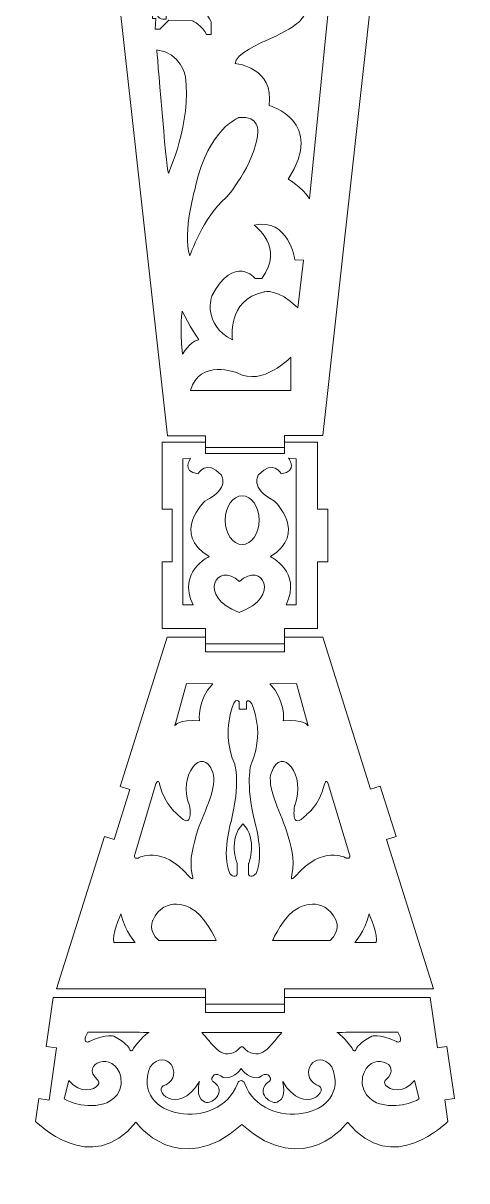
# Model space of a CAD drawing. Header units: centimetres. Extents: x -54.5 to 38.7, y -20.3 to 35.1.
# Drawn here: x -11.99 to -3.58, y -20.33 to 1.65 of the extents above; entities that cross this region are included whole.
import ezdxf

# ---------------------------------------------------------------- set-up
doc = ezdxf.new("R2010")
doc.units = ezdxf.units.CM
doc.header["$MEASUREMENT"] = 0
doc.layers.add('Layer 1', color=7, linetype='Continuous')

msp = doc.modelspace()

# ---------------------------------------------------------------- linework, layer by layer
at = {"layer": 'Layer 1', "color": 142, "lineweight": 9}
for points, knots in [([(-10.45041, 4.6466), (-10.45041, 4.6466), (-10.1516, 4.67952), (-10.1516, 4.67952), (-10.1516, 4.67952), (-10.1516, 4.67952), (-10.48174, 7.6613), (-10.48174, 7.6613), (-10.48174, 7.6613), (-10.48174, 7.6613), (-10.78054, 7.62829), (-10.78054, 7.62829), (-10.78054, 7.62829), (-10.78054, 7.62829), (-11.98884, 18.4895), (-11.98884, 18.4895), (-11.98884, 18.4895), (-11.98884, 18.4895), (-8.53195, 18.4895), (-8.53195, 18.4895), (-8.53195, 18.4895), (-8.53195, 18.4895), (-8.53195, 18.1895), (-8.53195, 18.1895), (-8.53195, 18.1895), (-8.53195, 18.1895), (-7.03195, 18.1895), (-7.03195, 18.1895), (-7.03195, 18.1895), (-7.03195, 18.1895), (-7.03195, 18.4895), (-7.03195, 18.4895), (-7.03195, 18.4895), (-7.03195, 18.4895), (-3.57507, 18.4895), (-3.57507, 18.4895), (-3.57507, 18.4895), (-3.57507, 18.4895), (-4.77415, 7.65957), (-4.77415, 7.65957), (-4.77415, 7.65957), (-4.77415, 7.65957), (-4.49104, 7.62829), (-4.49104, 7.62829), (-4.49104, 7.62829), (-4.49104, 7.62829), (-4.82117, 4.6466), (-4.82117, 4.6466), (-4.82117, 4.6466), (-4.82117, 4.6466), (-5.10429, 4.67779), (-5.10429, 4.67779), (-5.10429, 4.67779), (-5.10429, 4.67779), (-6.30657, -6.18108), (-6.30657, -6.18108), (-6.30657, -6.18108), (-6.30657, -6.18108), (-7.03195, -6.18121), (-7.03195, -6.18121), (-7.03195, -6.18121), (-7.03195, -6.18121), (-7.03195, -6.40456), (-7.03195, -6.40456), (-7.03195, -6.40456), (-7.03195, -6.40456), (-8.53195, -6.40456), (-8.53195, -6.40456), (-8.53195, -6.40456), (-8.53195, -6.40456), (-8.53195, -6.18148), (-8.53195, -6.18148), (-8.53195, -6.18148), (-8.53195, -6.18148), (-9.25345, -6.18161), (-9.25345, -6.18161), (-9.25345, -6.18161), (-9.25345, -6.18161), (-10.45041, 4.6466), (-10.45041, 4.6466)], [0, 0, 0, 0, 0.04761905, 0.04761905, 0.04761905, 0.04761905, 0.0952381, 0.0952381, 0.0952381, 0.0952381, 0.14285714, 0.14285714, 0.14285714, 0.14285714, 0.19047619, 0.19047619, 0.19047619, 0.19047619, 0.23809524, 0.23809524, 0.23809524, 0.23809524, 0.28571429, 0.28571429, 0.28571429, 0.28571429, 0.33333333, 0.33333333, 0.33333333, 0.33333333, 0.38095238, 0.38095238, 0.38095238, 0.38095238, 0.42857143, 0.42857143, 0.42857143, 0.42857143, 0.47619048, 0.47619048, 0.47619048, 0.47619048, 0.52380952, 0.52380952, 0.52380952, 0.52380952, 0.57142857, 0.57142857, 0.57142857, 0.57142857, 0.61904762, 0.61904762, 0.61904762, 0.61904762, 0.66666667, 0.66666667, 0.66666667, 0.66666667, 0.71428571, 0.71428571, 0.71428571, 0.71428571, 0.76190476, 0.76190476, 0.76190476, 0.76190476, 0.80952381, 0.80952381, 0.80952381, 0.80952381, 0.85714286, 0.85714286, 0.85714286, 0.85714286, 0.9047619, 0.9047619, 0.9047619, 0.9047619, 1, 1, 1, 1]), ([(-6.55882, -1.68567), (-6.55882, -1.68567), (-5.89012, 5.04854), (-5.89012, 5.04854), (-5.89012, 5.04854), (-5.89012, 5.04854), (-6.48803, 3.7898), (-6.7555, 3.44365), (-6.7555, 3.44365), (-6.7555, 3.44365), (-6.11827, 3.49477), (-6.18515, 3.05028), (-6.18515, 3.05028), (-6.18515, 3.05028), (-6.14188, 2.6687), (-6.52344, 2.43269), (-6.52344, 2.43269), (-6.52344, 2.43269), (-6.64931, 2.35009), (-6.88532, 2.33435), (-6.88532, 2.33435), (-6.88532, 2.33435), (-6.97974, 2.28716), (-6.8814, 2.22028), (-6.8814, 2.22028), (-6.8814, 2.22028), (-6.39756, 2.16128), (-6.68076, 1.76793), (-6.68076, 1.76793), (-6.68076, 1.76793), (-6.74369, 1.58699), (-7.42027, 1.30377), (-7.42027, 1.30377), (-7.42027, 1.30377), (-7.99067, 1.05003), (-7.96706, 0.88482), (-7.96706, 0.88482), (-7.96706, 0.88482), (-7.21573, 0.81008), (-7.32588, 0.08631), (-7.32588, 0.08631), (-7.32588, 0.08631), (-6.24024, -0.21262), (-6.96401, -1.31401), (-6.96401, -1.31401), (-6.96401, -1.31401), (-6.70639, -1.44871), (-6.55882, -1.68567)], [0, 0, 0, 0, 0.07692308, 0.07692308, 0.07692308, 0.07692308, 0.15384615, 0.15384615, 0.15384615, 0.15384615, 0.23076923, 0.23076923, 0.23076923, 0.23076923, 0.30769231, 0.30769231, 0.30769231, 0.30769231, 0.38461538, 0.38461538, 0.38461538, 0.38461538, 0.46153846, 0.46153846, 0.46153846, 0.46153846, 0.53846154, 0.53846154, 0.53846154, 0.53846154, 0.61538462, 0.61538462, 0.61538462, 0.61538462, 0.69230769, 0.69230769, 0.69230769, 0.69230769, 0.76923077, 0.76923077, 0.76923077, 0.76923077, 0.84615385, 0.84615385, 0.84615385, 0.84615385, 1, 1, 1, 1]), ([(-8.42319, 1.43664), (-8.42319, 1.43664), (-8.42319, 1.67462), (-8.42319, 1.67462), (-8.42319, 1.67462), (-8.42319, 1.67462), (-8.63849, 2.01288), (-8.6503, 2.26071), (-8.6503, 2.26071), (-8.6503, 2.26071), (-8.6503, 2.63047), (-8.6503, 2.63047), (-8.6503, 2.63047), (-8.6503, 2.63047), (-8.87452, 2.66194), (-8.9768, 2.89108), (-8.9768, 2.89108), (-8.9768, 2.89108), (-9.06137, 2.88813), (-9.06137, 2.88813), (-9.06137, 2.88813), (-9.06137, 2.88813), (-9.06235, 2.51247), (-9.06235, 2.51247), (-9.06235, 2.51247), (-9.06235, 2.51247), (-9.38489, 2.23711), (-9.28261, 1.96177), (-9.28261, 1.96177), (-9.28261, 1.96177), (-9.27475, 1.72969), (-9.27475, 1.72969), (-9.27475, 1.72969), (-9.27475, 1.72969), (-9.40062, 1.69819), (-9.44389, 1.79654), (-9.44389, 1.79654), (-9.44389, 1.79654), (-9.53436, 1.80835), (-9.53436, 1.80835), (-9.53436, 1.80835), (-9.53436, 1.80835), (-9.5383, 1.73754), (-9.5383, 1.73754), (-9.5383, 1.73754), (-9.5383, 1.73754), (-9.47536, 1.73754), (-9.47536, 1.73754), (-9.47536, 1.73754), (-9.47536, 1.73754), (-9.48322, 1.53693), (-9.48322, 1.53693), (-9.48322, 1.53693), (-9.48322, 1.53693), (-9.39571, 1.5379), (-9.39571, 1.5379), (-9.39571, 1.5379), (-9.39571, 1.5379), (-9.22361, 1.70902), (-9.22361, 1.70902), (-9.22361, 1.70902), (-9.22361, 1.70902), (-8.77515, 1.69327), (-8.77515, 1.69327), (-8.77515, 1.69327), (-8.77515, 1.69327), (-8.57551, 1.59396), (-8.51257, 1.43661), (-8.51257, 1.43661), (-8.51257, 1.43661), (-8.42319, 1.43664), (-8.42319, 1.43664)], [0, 0, 0, 0, 0.05263158, 0.05263158, 0.05263158, 0.05263158, 0.10526316, 0.10526316, 0.10526316, 0.10526316, 0.15789474, 0.15789474, 0.15789474, 0.15789474, 0.21052632, 0.21052632, 0.21052632, 0.21052632, 0.26315789, 0.26315789, 0.26315789, 0.26315789, 0.31578947, 0.31578947, 0.31578947, 0.31578947, 0.36842105, 0.36842105, 0.36842105, 0.36842105, 0.42105263, 0.42105263, 0.42105263, 0.42105263, 0.47368421, 0.47368421, 0.47368421, 0.47368421, 0.52631579, 0.52631579, 0.52631579, 0.52631579, 0.57894737, 0.57894737, 0.57894737, 0.57894737, 0.63157895, 0.63157895, 0.63157895, 0.63157895, 0.68421053, 0.68421053, 0.68421053, 0.68421053, 0.73684211, 0.73684211, 0.73684211, 0.73684211, 0.78947368, 0.78947368, 0.78947368, 0.78947368, 0.84210526, 0.84210526, 0.84210526, 0.84210526, 0.89473684, 0.89473684, 0.89473684, 0.89473684, 1, 1, 1, 1]), ([(-9.23362, -1.19986), (-9.23362, -1.19986), (-8.79307, -0.23223), (-8.91107, 0.63315), (-8.91107, 0.63315), (-8.91107, 0.63315), (-8.98975, 1.08945), (-9.4539, 1.14451), (-9.4539, 1.14451), (-9.4539, 1.14451), (-9.28083, -1.07401), (-9.23362, -1.19986)], [0, 0, 0, 0, 0.25, 0.25, 0.25, 0.25, 0.5, 0.5, 0.5, 0.5, 1, 1, 1, 1]), ([(-8.82844, -2.76936), (-8.82844, -2.76936), (-8.56881, -2.02199), (-8.144, -1.66797), (-8.144, -1.66797), (-8.144, -1.66797), (-7.59331, -1.05434), (-7.53824, -0.42497), (-7.53824, -0.42497), (-7.53824, -0.42497), (-7.49891, -0.09454), (-7.89226, -0.14175), (-7.89226, -0.14175), (-7.89226, -0.14175), (-8.47443, -0.33843), (-8.7183, -1.44769), (-8.7183, -1.44769), (-8.7183, -1.44769), (-8.97791, -2.32094), (-8.82844, -2.76936)], [0, 0, 0, 0, 0.16666667, 0.16666667, 0.16666667, 0.16666667, 0.33333333, 0.33333333, 0.33333333, 0.33333333, 0.5, 0.5, 0.5, 0.5, 0.66666667, 0.66666667, 0.66666667, 0.66666667, 1, 1, 1, 1]), ([(-8.01825, -4.36343), (-8.01825, -4.36343), (-8.14412, -3.60427), (-7.41641, -3.45086), (-7.41641, -3.45086), (-7.41641, -3.45086), (-7.16072, -3.37612), (-6.77917, -3.75374), (-6.77917, -3.75374), (-6.77917, -3.75374), (-6.67491, -2.84705), (-6.67491, -2.84705), (-6.67491, -2.84705), (-6.67491, -2.84705), (-6.83619, -2.84508), (-6.83619, -2.84508), (-6.83619, -2.84508), (-6.83619, -2.84508), (-6.94826, -2.03869), (-7.60909, -2.18423), (-7.60909, -2.18423), (-7.60909, -2.18423), (-7.01797, -2.6138), (-7.46354, -3.19516), (-7.46354, -3.19516), (-7.46354, -3.19516), (-7.58942, -3.19516), (-7.58942, -3.19516), (-7.58942, -3.19516), (-7.58942, -3.19516), (-7.97883, -2.72314), (-8.41152, -3.52558), (-8.41152, -3.52558), (-8.41152, -3.52558), (-8.60031, -4.06743), (-8.01825, -4.36343)], [0, 0, 0, 0, 0.1, 0.1, 0.1, 0.1, 0.2, 0.2, 0.2, 0.2, 0.3, 0.3, 0.3, 0.3, 0.4, 0.4, 0.4, 0.4, 0.5, 0.5, 0.5, 0.5, 0.6, 0.6, 0.6, 0.6, 0.7, 0.7, 0.7, 0.7, 0.8, 0.8, 0.8, 0.8, 1, 1, 1, 1]), ([(-8.96486, -4.63488), (-8.96486, -4.63488), (-8.84291, -4.40279), (-8.65804, -4.35952), (-8.65804, -4.35952), (-8.65804, -4.35952), (-8.85273, -4.07239), (-8.97074, -3.8167), (-8.97074, -3.8167), (-8.97074, -3.8167), (-9.02874, -4.0684), (-8.96486, -4.63488)], [0, 0, 0, 0, 0.25, 0.25, 0.25, 0.25, 0.5, 0.5, 0.5, 0.5, 1, 1, 1, 1]), ([(-8.81338, -5.32332), (-8.81338, -5.32332), (-6.91347, -5.32332), (-6.91347, -5.32332), (-6.91347, -5.32332), (-6.91347, -5.32332), (-6.91347, -4.69003), (-6.91347, -4.69003), (-6.91347, -4.69003), (-6.91347, -4.69003), (-7.44449, -5.25645), (-7.92832, -4.98897), (-7.92832, -4.98897), (-7.92832, -4.98897), (-8.6521, -4.71363), (-8.81338, -5.32332)], [0, 0, 0, 0, 0.2, 0.2, 0.2, 0.2, 0.4, 0.4, 0.4, 0.4, 0.6, 0.6, 0.6, 0.6, 1, 1, 1, 1]), ([(-6.40602, -9.84391), (-6.40602, -9.84391), (-6.40602, -8.57391), (-6.40602, -8.57391), (-6.40602, -8.57391), (-6.40602, -8.57391), (-6.21159, -8.57391), (-6.21159, -8.57391), (-6.21159, -8.57391), (-6.21159, -8.57391), (-6.21159, -7.57391), (-6.21159, -7.57391), (-6.21159, -7.57391), (-6.21159, -7.57391), (-6.40602, -7.57391), (-6.40602, -7.57391), (-6.40602, -7.57391), (-6.40602, -7.57391), (-6.40602, -6.30391), (-6.40602, -6.30391), (-6.40602, -6.30391), (-6.40602, -6.30391), (-7.03195, -6.30391), (-7.03195, -6.30391), (-7.03195, -6.30391), (-7.03195, -6.30391), (-7.03195, -6.51959), (-7.03195, -6.51959), (-7.03195, -6.51959), (-7.03195, -6.51959), (-8.53195, -6.51959), (-8.53195, -6.51959), (-8.53195, -6.51959), (-8.53195, -6.51959), (-8.53195, -6.30391), (-8.53195, -6.30391), (-8.53195, -6.30391), (-8.53195, -6.30391), (-9.35232, -6.30391), (-9.35232, -6.30391), (-9.35232, -6.30391), (-9.35232, -6.30391), (-9.35232, -7.57391), (-9.35232, -7.57391), (-9.35232, -7.57391), (-9.35232, -7.57391), (-9.16021, -7.57391), (-9.16021, -7.57391), (-9.16021, -7.57391), (-9.16021, -7.57391), (-9.16021, -8.57391), (-9.16021, -8.57391), (-9.16021, -8.57391), (-9.16021, -8.57391), (-9.35232, -8.57391), (-9.35232, -8.57391), (-9.35232, -8.57391), (-9.35232, -8.57391), (-9.35232, -9.84391), (-9.35232, -9.84391), (-9.35232, -9.84391), (-9.35232, -9.84391), (-8.53195, -9.84391), (-8.53195, -9.84391), (-8.53195, -9.84391), (-8.53195, -9.84391), (-8.53195, -10.13391), (-8.53195, -10.13391), (-8.53195, -10.13391), (-8.53195, -10.13391), (-7.03195, -10.13391), (-7.03195, -10.13391), (-7.03195, -10.13391), (-7.03195, -10.13391), (-7.03195, -9.84391), (-7.03195, -9.84391), (-7.03195, -9.84391), (-7.03195, -9.84391), (-6.40602, -9.84391), (-6.40602, -9.84391)], [0, 0, 0, 0, 0.04761905, 0.04761905, 0.04761905, 0.04761905, 0.0952381, 0.0952381, 0.0952381, 0.0952381, 0.14285714, 0.14285714, 0.14285714, 0.14285714, 0.19047619, 0.19047619, 0.19047619, 0.19047619, 0.23809524, 0.23809524, 0.23809524, 0.23809524, 0.28571429, 0.28571429, 0.28571429, 0.28571429, 0.33333333, 0.33333333, 0.33333333, 0.33333333, 0.38095238, 0.38095238, 0.38095238, 0.38095238, 0.42857143, 0.42857143, 0.42857143, 0.42857143, 0.47619048, 0.47619048, 0.47619048, 0.47619048, 0.52380952, 0.52380952, 0.52380952, 0.52380952, 0.57142857, 0.57142857, 0.57142857, 0.57142857, 0.61904762, 0.61904762, 0.61904762, 0.61904762, 0.66666667, 0.66666667, 0.66666667, 0.66666667, 0.71428571, 0.71428571, 0.71428571, 0.71428571, 0.76190476, 0.76190476, 0.76190476, 0.76190476, 0.80952381, 0.80952381, 0.80952381, 0.80952381, 0.85714286, 0.85714286, 0.85714286, 0.85714286, 0.9047619, 0.9047619, 0.9047619, 0.9047619, 1, 1, 1, 1]), ([(-8.76708, -9.391), (-8.76708, -9.391), (-8.96087, -9.391), (-8.96087, -9.391), (-8.96087, -9.391), (-8.96087, -9.391), (-8.9595, -6.6198), (-8.9595, -6.6198), (-8.9595, -6.6198), (-8.9595, -6.6198), (-8.81326, -6.61063), (-8.81326, -6.61063), (-8.81326, -6.61063), (-8.81326, -6.61063), (-9.00025, -6.85974), (-8.67151, -6.90433), (-8.67151, -6.90433), (-8.67151, -6.90433), (-8.51167, -6.62375), (-8.2342, -6.92269), (-8.2342, -6.92269), (-8.2342, -6.92269), (-8.04728, -7.17706), (-8.54188, -7.42355), (-8.54188, -7.42355), (-8.54188, -7.42355), (-9.19334, -8.04243), (-8.46349, -8.47775), (-8.46349, -8.47775), (-8.46349, -8.47775), (-9.06976, -8.76098), (-8.76708, -9.391)], [0, 0, 0, 0, 0.11111111, 0.11111111, 0.11111111, 0.11111111, 0.22222222, 0.22222222, 0.22222222, 0.22222222, 0.33333333, 0.33333333, 0.33333333, 0.33333333, 0.44444444, 0.44444444, 0.44444444, 0.44444444, 0.55555556, 0.55555556, 0.55555556, 0.55555556, 0.66666667, 0.66666667, 0.66666667, 0.66666667, 0.77777778, 0.77777778, 0.77777778, 0.77777778, 1, 1, 1, 1]), ([(-6.99979, -9.391), (-6.99979, -9.391), (-6.80892, -9.391), (-6.80892, -9.391), (-6.80892, -9.391), (-6.80892, -9.391), (-6.81026, -6.6198), (-6.81026, -6.6198), (-6.81026, -6.6198), (-6.81026, -6.6198), (-6.9543, -6.61063), (-6.9543, -6.61063), (-6.9543, -6.61063), (-6.9543, -6.61063), (-6.77013, -6.85974), (-7.09393, -6.90433), (-7.09393, -6.90433), (-7.09393, -6.90433), (-7.25137, -6.62375), (-7.52468, -6.92269), (-7.52468, -6.92269), (-7.52468, -6.92269), (-7.7088, -7.17706), (-7.22161, -7.42355), (-7.22161, -7.42355), (-7.22161, -7.42355), (-6.57993, -8.04243), (-7.29883, -8.47775), (-7.29883, -8.47775), (-7.29883, -8.47775), (-6.70166, -8.76098), (-6.99979, -9.391)], [0, 0, 0, 0, 0.11111111, 0.11111111, 0.11111111, 0.11111111, 0.22222222, 0.22222222, 0.22222222, 0.22222222, 0.33333333, 0.33333333, 0.33333333, 0.33333333, 0.44444444, 0.44444444, 0.44444444, 0.44444444, 0.55555556, 0.55555556, 0.55555556, 0.55555556, 0.66666667, 0.66666667, 0.66666667, 0.66666667, 0.77777778, 0.77777778, 0.77777778, 0.77777778, 1, 1, 1, 1]), ([(-7.83553, -8.24849), (-7.65885, -8.24849), (-7.51561, -8.04122), (-7.51561, -7.78556), (-7.51561, -7.78556), (-7.51561, -7.52989), (-7.65885, -7.32262), (-7.83553, -7.32262), (-7.83553, -7.32262), (-8.01221, -7.32262), (-8.15545, -7.52989), (-8.15545, -7.78556), (-8.15545, -7.78556), (-8.15545, -8.04122), (-8.01221, -8.24849), (-7.83553, -8.24849)], [0, 0, 0, 0, 0.2, 0.2, 0.2, 0.2, 0.4, 0.4, 0.4, 0.4, 0.6, 0.6, 0.6, 0.6, 1, 1, 1, 1]), ([(-7.8874, -8.95142), (-7.4564, -8.54468), (-7.08142, -9.24301), (-7.89085, -9.5372), (-7.89085, -9.5372), (-8.70027, -9.24301), (-8.3184, -8.54468), (-7.8874, -8.95142)], [0, 0, 0, 0, 0.33333333, 0.33333333, 0.33333333, 0.33333333, 1, 1, 1, 1]), ([(-4.20689, -16.68262), (-4.20689, -16.68262), (-5.09885, -13.84722), (-5.09885, -13.84722), (-5.09885, -13.84722), (-5.09885, -13.84722), (-4.91743, -13.79002), (-4.91743, -13.79002), (-4.91743, -13.79002), (-4.91743, -13.79002), (-5.21753, -12.83611), (-5.21753, -12.83611), (-5.21753, -12.83611), (-5.21753, -12.83611), (-5.39893, -12.8933), (-5.39893, -12.8933), (-5.39893, -12.8933), (-5.39893, -12.8933), (-6.30801, -10.00347), (-6.30801, -10.00347), (-6.30801, -10.00347), (-6.30801, -10.00347), (-7.03195, -10.00347), (-7.03195, -10.00347), (-7.03195, -10.00347), (-7.03195, -10.00347), (-7.03195, -10.28765), (-7.03195, -10.28765), (-7.03195, -10.28765), (-7.03195, -10.28765), (-8.53195, -10.28765), (-8.53195, -10.28765), (-8.53195, -10.28765), (-8.53195, -10.28765), (-8.53195, -10.00347), (-8.53195, -10.00347), (-8.53195, -10.00347), (-8.53195, -10.00347), (-9.2559, -10.00347), (-9.2559, -10.00347), (-9.2559, -10.00347), (-9.2559, -10.00347), (-10.1478, -12.8387), (-10.1478, -12.8387), (-10.1478, -12.8387), (-10.1478, -12.8387), (-9.96587, -12.89606), (-9.96587, -12.89606), (-9.96587, -12.89606), (-9.96587, -12.89606), (-10.26599, -13.84997), (-10.26599, -13.84997), (-10.26599, -13.84997), (-10.26599, -13.84997), (-10.44789, -13.79262), (-10.44789, -13.79262), (-10.44789, -13.79262), (-10.44789, -13.79262), (-11.35702, -16.68262), (-11.35702, -16.68262), (-11.35702, -16.68262), (-11.35702, -16.68262), (-8.53195, -16.68262), (-8.53195, -16.68262), (-8.53195, -16.68262), (-8.53195, -16.68262), (-8.53195, -16.97262), (-8.53195, -16.97262), (-8.53195, -16.97262), (-8.53195, -16.97262), (-7.03195, -16.97262), (-7.03195, -16.97262), (-7.03195, -16.97262), (-7.03195, -16.97262), (-7.03195, -16.68262), (-7.03195, -16.68262), (-7.03195, -16.68262), (-7.03195, -16.68262), (-4.20689, -16.68262), (-4.20689, -16.68262)], [0, 0, 0, 0, 0.04761905, 0.04761905, 0.04761905, 0.04761905, 0.0952381, 0.0952381, 0.0952381, 0.0952381, 0.14285714, 0.14285714, 0.14285714, 0.14285714, 0.19047619, 0.19047619, 0.19047619, 0.19047619, 0.23809524, 0.23809524, 0.23809524, 0.23809524, 0.28571429, 0.28571429, 0.28571429, 0.28571429, 0.33333333, 0.33333333, 0.33333333, 0.33333333, 0.38095238, 0.38095238, 0.38095238, 0.38095238, 0.42857143, 0.42857143, 0.42857143, 0.42857143, 0.47619048, 0.47619048, 0.47619048, 0.47619048, 0.52380952, 0.52380952, 0.52380952, 0.52380952, 0.57142857, 0.57142857, 0.57142857, 0.57142857, 0.61904762, 0.61904762, 0.61904762, 0.61904762, 0.66666667, 0.66666667, 0.66666667, 0.66666667, 0.71428571, 0.71428571, 0.71428571, 0.71428571, 0.76190476, 0.76190476, 0.76190476, 0.76190476, 0.80952381, 0.80952381, 0.80952381, 0.80952381, 0.85714286, 0.85714286, 0.85714286, 0.85714286, 0.9047619, 0.9047619, 0.9047619, 0.9047619, 1, 1, 1, 1]), ([(-8.39098, -10.89067), (-8.39098, -10.89067), (-8.89252, -10.88336), (-8.89252, -10.88336), (-8.89252, -10.88336), (-8.89252, -10.88336), (-9.11363, -11.6878), (-9.11363, -11.6878), (-9.11363, -11.6878), (-9.11363, -11.6878), (-9.03812, -11.55615), (-8.64444, -11.59272), (-8.64444, -11.59272), (-8.64444, -11.59272), (-8.69837, -11.21976), (-8.39098, -10.89067)], [0, 0, 0, 0, 0.2, 0.2, 0.2, 0.2, 0.4, 0.4, 0.4, 0.4, 0.6, 0.6, 0.6, 0.6, 1, 1, 1, 1]), ([(-7.30884, -10.89067), (-7.30884, -10.89067), (-6.8073, -10.88336), (-6.8073, -10.88336), (-6.8073, -10.88336), (-6.8073, -10.88336), (-6.58619, -11.6878), (-6.58619, -11.6878), (-6.58619, -11.6878), (-6.58619, -11.6878), (-6.6617, -11.55615), (-7.05538, -11.59272), (-7.05538, -11.59272), (-7.05538, -11.59272), (-7.00145, -11.21976), (-7.30884, -10.89067)], [0, 0, 0, 0, 0.2, 0.2, 0.2, 0.2, 0.4, 0.4, 0.4, 0.4, 0.6, 0.6, 0.6, 0.6, 1, 1, 1, 1]), ([(-7.82143, -13.54805), (-7.5329, -13.84057), (-7.71255, -14.30358), (-7.71255, -14.30358), (-7.71255, -14.30358), (-7.71255, -14.30358), (-7.71255, -14.51199), (-7.71255, -14.51199), (-7.71255, -14.51199), (-7.66941, -14.59609), (-7.57233, -14.49372), (-7.57233, -14.49372), (-7.57233, -14.49372), (-7.41053, -14.13905), (-7.59662, -13.51011), (-7.59662, -13.51011), (-7.59662, -13.51011), (-7.77998, -12.77881), (-7.66672, -12.42048), (-7.66672, -12.42048), (-7.66672, -12.42048), (-7.49954, -12.05482), (-7.54808, -11.67456), (-7.54808, -11.67456), (-7.54808, -11.67456), (-7.63976, -11.0822), (-7.75301, -11.23212), (-7.75301, -11.23212), (-7.75301, -11.23212), (-7.75301, -11.23212), (-7.75301, -11.37472), (-7.75301, -11.37472), (-7.75301, -11.37472), (-7.75301, -11.37472), (-7.89074, -11.37472), (-7.89074, -11.37472), (-7.89074, -11.37472), (-7.89074, -11.37472), (-7.89074, -11.23212), (-7.89074, -11.23212), (-7.89074, -11.23212), (-7.89074, -11.23212), (-8.00535, -11.04746), (-8.09567, -11.67456), (-8.09567, -11.67456), (-8.09567, -11.67456), (-8.1442, -12.05482), (-7.97703, -12.42048), (-7.97703, -12.42048), (-7.97703, -12.42048), (-7.86377, -12.77881), (-8.04713, -13.51011), (-8.04713, -13.51011), (-8.04713, -13.51011), (-8.23321, -14.13905), (-8.07142, -14.49372), (-8.07142, -14.49372), (-8.07142, -14.49372), (-7.97434, -14.59609), (-7.9312, -14.51199), (-7.9312, -14.51199), (-7.9312, -14.51199), (-7.9312, -14.30358), (-7.9312, -14.30358), (-7.9312, -14.30358), (-7.9312, -14.30358), (-8.10995, -13.84057), (-7.82143, -13.54805)], [0, 0, 0, 0, 0.05555556, 0.05555556, 0.05555556, 0.05555556, 0.11111111, 0.11111111, 0.11111111, 0.11111111, 0.16666667, 0.16666667, 0.16666667, 0.16666667, 0.22222222, 0.22222222, 0.22222222, 0.22222222, 0.27777778, 0.27777778, 0.27777778, 0.27777778, 0.33333333, 0.33333333, 0.33333333, 0.33333333, 0.38888889, 0.38888889, 0.38888889, 0.38888889, 0.44444444, 0.44444444, 0.44444444, 0.44444444, 0.5, 0.5, 0.5, 0.5, 0.55555556, 0.55555556, 0.55555556, 0.55555556, 0.61111111, 0.61111111, 0.61111111, 0.61111111, 0.66666667, 0.66666667, 0.66666667, 0.66666667, 0.72222222, 0.72222222, 0.72222222, 0.72222222, 0.77777778, 0.77777778, 0.77777778, 0.77777778, 0.83333333, 0.83333333, 0.83333333, 0.83333333, 0.88888889, 0.88888889, 0.88888889, 0.88888889, 1, 1, 1, 1]), ([(-9.47076, -12.78835), (-9.47076, -12.78835), (-9.87253, -14.13029), (-9.87253, -14.13029), (-9.87253, -14.13029), (-9.87253, -14.13029), (-9.91298, -14.22536), (-9.80781, -14.19976), (-9.80781, -14.19976), (-9.80781, -14.19976), (-9.36287, -13.94014), (-8.84785, -14.54347), (-8.84785, -14.54347), (-8.84785, -14.54347), (-8.73459, -14.6678), (-8.78313, -14.51788), (-8.78313, -14.51788), (-8.84529, -14.19311), (-8.76473, -13.9906), (-8.68183, -13.68249), (-8.68183, -13.68249), (-8.54099, -13.29484), (-8.29995, -12.83308), (-8.39216, -12.57265), (-8.39216, -12.57265), (-8.58014, -12.04171), (-9.06659, -12.62699), (-8.83438, -13.20156), (-8.83438, -13.20156), (-8.83438, -13.20156), (-8.7373, -13.71347), (-9.05548, -13.37707), (-9.05548, -13.37707), (-9.05548, -13.37707), (-9.29817, -13.20888), (-9.40063, -12.79935), (-9.40063, -12.79935), (-9.40063, -12.79935), (-9.42221, -12.68232), (-9.47076, -12.78835)], [0, 0, 0, 0, 0.09090909, 0.09090909, 0.09090909, 0.09090909, 0.18181818, 0.18181818, 0.18181818, 0.18181818, 0.27272727, 0.27272727, 0.27272727, 0.27272727, 0.36363636, 0.36363636, 0.36363636, 0.36363636, 0.45454545, 0.45454545, 0.45454545, 0.45454545, 0.54545455, 0.54545455, 0.54545455, 0.54545455, 0.63636364, 0.63636364, 0.63636364, 0.63636364, 0.72727273, 0.72727273, 0.72727273, 0.72727273, 0.81818182, 0.81818182, 0.81818182, 0.81818182, 1, 1, 1, 1]), ([(-6.20323, -12.78835), (-6.20323, -12.78835), (-5.80146, -14.13029), (-5.80146, -14.13029), (-5.80146, -14.13029), (-5.80146, -14.13029), (-5.76101, -14.22536), (-5.86617, -14.19976), (-5.86617, -14.19976), (-5.86617, -14.19976), (-6.31111, -13.94014), (-6.82614, -14.54347), (-6.82614, -14.54347), (-6.82614, -14.54347), (-6.93939, -14.6678), (-6.89085, -14.51788), (-6.89085, -14.51788), (-6.8287, -14.19311), (-6.90926, -13.9906), (-6.99215, -13.68249), (-6.99215, -13.68249), (-7.133, -13.29484), (-7.37404, -12.83308), (-7.28183, -12.57265), (-7.28183, -12.57265), (-7.09384, -12.04171), (-6.60739, -12.62699), (-6.83961, -13.20156), (-6.83961, -13.20156), (-6.83961, -13.20156), (-6.93668, -13.71347), (-6.6185, -13.37707), (-6.6185, -13.37707), (-6.6185, -13.37707), (-6.37582, -13.20888), (-6.27335, -12.79935), (-6.27335, -12.79935), (-6.27335, -12.79935), (-6.25178, -12.68232), (-6.20323, -12.78835)], [0, 0, 0, 0, 0.09090909, 0.09090909, 0.09090909, 0.09090909, 0.18181818, 0.18181818, 0.18181818, 0.18181818, 0.27272727, 0.27272727, 0.27272727, 0.27272727, 0.36363636, 0.36363636, 0.36363636, 0.36363636, 0.45454545, 0.45454545, 0.45454545, 0.45454545, 0.54545455, 0.54545455, 0.54545455, 0.54545455, 0.63636364, 0.63636364, 0.63636364, 0.63636364, 0.72727273, 0.72727273, 0.72727273, 0.72727273, 0.81818182, 0.81818182, 0.81818182, 0.81818182, 1, 1, 1, 1]), ([(-8.32727, -15.76609), (-8.32727, -15.76609), (-8.55916, -15.25237), (-8.81263, -15.15), (-8.81263, -15.15), (-8.81263, -15.15), (-9.29396, -14.87577), (-9.53124, -15.38403), (-9.53124, -15.38403), (-9.53124, -15.38403), (-9.6283, -15.57784), (-9.41799, -15.76797), (-9.41799, -15.76797), (-9.41799, -15.76797), (-8.32727, -15.76609), (-8.32727, -15.76609)], [0, 0, 0, 0, 0.2, 0.2, 0.2, 0.2, 0.4, 0.4, 0.4, 0.4, 0.6, 0.6, 0.6, 0.6, 1, 1, 1, 1]), ([(-7.25976, -15.76609), (-7.25976, -15.76609), (-7.02787, -15.25237), (-6.77441, -15.15), (-6.77441, -15.15), (-6.77441, -15.15), (-6.29307, -14.87577), (-6.05579, -15.38403), (-6.05579, -15.38403), (-6.05579, -15.38403), (-5.95873, -15.57784), (-6.16905, -15.76797), (-6.16905, -15.76797), (-6.16905, -15.76797), (-7.25976, -15.76609), (-7.25976, -15.76609)], [0, 0, 0, 0, 0.2, 0.2, 0.2, 0.2, 0.4, 0.4, 0.4, 0.4, 0.6, 0.6, 0.6, 0.6, 1, 1, 1, 1]), ([(-10.13689, -15.26158), (-10.13689, -15.26158), (-10.32025, -15.69303), (-10.26902, -15.80273), (-10.26902, -15.80273), (-10.26902, -15.80273), (-9.86185, -15.80273), (-9.86185, -15.80273), (-9.86185, -15.80273), (-9.86185, -15.80273), (-10.04252, -15.61991), (-10.13689, -15.26158)], [0, 0, 0, 0, 0.25, 0.25, 0.25, 0.25, 0.5, 0.5, 0.5, 0.5, 1, 1, 1, 1]), ([(-5.42702, -15.26158), (-5.42702, -15.26158), (-5.24366, -15.69303), (-5.29489, -15.80273), (-5.29489, -15.80273), (-5.29489, -15.80273), (-5.70206, -15.80273), (-5.70206, -15.80273), (-5.70206, -15.80273), (-5.70206, -15.80273), (-5.52139, -15.61991), (-5.42702, -15.26158)], [0, 0, 0, 0, 0.25, 0.25, 0.25, 0.25, 0.5, 0.5, 0.5, 0.5, 1, 1, 1, 1]), ([(-7.84201, -19.26081), (-6.63495, -20.32777), (-5.8364, -19.21161), (-5.8364, -19.21161), (-5.8364, -19.21161), (-4.99038, -20.28396), (-3.93539, -19.19949), (-3.93539, -19.19949), (-3.93539, -19.19949), (-3.93539, -19.19949), (-3.99322, -18.79066), (-3.99322, -18.79066), (-3.99322, -18.79066), (-3.99322, -18.79066), (-3.81124, -18.765), (-3.81124, -18.765), (-3.81124, -18.765), (-3.81124, -18.765), (-3.9511, -17.77492), (-3.9511, -17.77492), (-3.9511, -17.77492), (-3.9511, -17.77492), (-4.13325, -17.8006), (-4.13325, -17.8006), (-4.13325, -17.8006), (-4.13325, -17.8006), (-4.26836, -16.84536), (-4.26836, -16.84536), (-4.26836, -16.84536), (-4.26836, -16.84536), (-7.03195, -16.84536), (-7.03195, -16.84536), (-7.03195, -16.84536), (-7.03195, -16.84536), (-7.03195, -17.13218), (-7.03195, -17.13218), (-7.03195, -17.13218), (-7.03195, -17.13218), (-8.53195, -17.13218), (-8.53195, -17.13218), (-8.53195, -17.13218), (-8.53195, -17.13218), (-8.53195, -16.84536), (-8.53195, -16.84536), (-8.53195, -16.84536), (-8.53195, -16.84536), (-11.41969, -16.84536), (-11.41969, -16.84536), (-11.41969, -16.84536), (-11.41969, -16.84536), (-11.5512, -17.77512), (-11.5512, -17.77512), (-11.5512, -17.77512), (-11.5512, -17.77512), (-11.35382, -17.80295), (-11.35382, -17.80295), (-11.35382, -17.80295), (-11.35382, -17.80295), (-11.49374, -18.79302), (-11.49374, -18.79302), (-11.49374, -18.79302), (-11.49374, -18.79302), (-11.69124, -18.76518), (-11.69124, -18.76518), (-11.69124, -18.76518), (-11.69124, -18.76518), (-11.75267, -19.19949), (-11.75267, -19.19949), (-11.75267, -19.19949), (-11.75267, -19.19949), (-10.69767, -20.28396), (-9.85165, -19.21161), (-9.85165, -19.21161), (-9.85165, -19.21161), (-9.04907, -20.32777), (-7.84201, -19.26081)], [0, 0, 0, 0, 0.05, 0.05, 0.05, 0.05, 0.1, 0.1, 0.1, 0.1, 0.15, 0.15, 0.15, 0.15, 0.2, 0.2, 0.2, 0.2, 0.25, 0.25, 0.25, 0.25, 0.3, 0.3, 0.3, 0.3, 0.35, 0.35, 0.35, 0.35, 0.4, 0.4, 0.4, 0.4, 0.45, 0.45, 0.45, 0.45, 0.5, 0.5, 0.5, 0.5, 0.55, 0.55, 0.55, 0.55, 0.6, 0.6, 0.6, 0.6, 0.65, 0.65, 0.65, 0.65, 0.7, 0.7, 0.7, 0.7, 0.75, 0.75, 0.75, 0.75, 0.8, 0.8, 0.8, 0.8, 0.85, 0.85, 0.85, 0.85, 0.9, 0.9, 0.9, 0.9, 1, 1, 1, 1]), ([(-9.60256, -17.51067), (-9.60256, -17.51067), (-9.6861, -17.52952), (-9.89356, -17.80704), (-9.89356, -17.80704), (-9.89356, -17.80704), (-9.93938, -17.92829), (-9.97978, -17.80704), (-9.97978, -17.80704), (-9.97978, -17.80704), (-10.04445, -17.69389), (-10.27077, -17.58342), (-10.27077, -17.58342), (-10.27077, -17.58342), (-10.38662, -17.52143), (-10.73688, -17.68309), (-10.73688, -17.68309), (-10.73688, -17.68309), (-10.76929, -17.70464), (-10.7996, -17.68309), (-10.7996, -17.68309), (-10.7996, -17.68309), (-10.84878, -17.65145), (-10.7639, -17.50595), (-10.7639, -17.50595), (-10.7639, -17.50595), (-9.60256, -17.50595), (-9.60256, -17.51067)], [0, 0, 0, 0, 0.125, 0.125, 0.125, 0.125, 0.25, 0.25, 0.25, 0.25, 0.375, 0.375, 0.375, 0.375, 0.5, 0.5, 0.5, 0.5, 0.625, 0.625, 0.625, 0.625, 0.75, 0.75, 0.75, 0.75, 1, 1, 1, 1]), ([(-7.95647, -17.87236), (-8.2454, -18.03917), (-8.41991, -17.70675), (-8.60041, -17.50863), (-8.60041, -17.50863), (-8.60041, -17.50863), (-7.0829, -17.50863), (-7.0829, -17.50863), (-7.0829, -17.50863), (-7.26341, -17.70675), (-7.43792, -18.03917), (-7.72684, -17.87236), (-7.72684, -17.87236), (-7.8783, -17.74994), (-7.80479, -17.75008), (-7.95647, -17.87236)], [0, 0, 0, 0, 0.2, 0.2, 0.2, 0.2, 0.4, 0.4, 0.4, 0.4, 0.6, 0.6, 0.6, 0.6, 1, 1, 1, 1]), ([(-6.0428, -17.51067), (-6.0428, -17.51067), (-5.95927, -17.52952), (-5.7518, -17.80704), (-5.7518, -17.80704), (-5.7518, -17.80704), (-5.70599, -17.92829), (-5.66558, -17.80704), (-5.66558, -17.80704), (-5.66558, -17.80704), (-5.60092, -17.69389), (-5.37459, -17.58342), (-5.37459, -17.58342), (-5.37459, -17.58342), (-5.25875, -17.52143), (-4.90848, -17.68309), (-4.90848, -17.68309), (-4.90848, -17.68309), (-4.87608, -17.70464), (-4.84576, -17.68309), (-4.84576, -17.68309), (-4.84576, -17.68309), (-4.79659, -17.65145), (-4.88147, -17.50595), (-4.88147, -17.50595), (-4.88147, -17.50595), (-6.0428, -17.50595), (-6.0428, -17.51067)], [0, 0, 0, 0, 0.125, 0.125, 0.125, 0.125, 0.25, 0.25, 0.25, 0.25, 0.375, 0.375, 0.375, 0.375, 0.5, 0.5, 0.5, 0.5, 0.625, 0.625, 0.625, 0.625, 0.75, 0.75, 0.75, 0.75, 1, 1, 1, 1]), ([(-7.78557, -18.48306), (-7.44804, -19.42221), (-5.73011, -19.14897), (-6.13296, -18.16427), (-6.13296, -18.16427), (-6.43745, -17.77971), (-6.78242, -18.31841), (-6.42709, -18.50331), (-6.42709, -18.50331), (-6.12102, -18.57241), (-6.65198, -19.13153), (-7.06476, -18.44493), (-7.06476, -18.44493), (-7.06476, -18.44493), (-6.98842, -18.74581), (-7.14559, -18.81765), (-7.14559, -18.81765), (-7.26957, -18.92095), (-7.61768, -18.64058), (-7.32521, -18.44044), (-7.32521, -18.44044), (-7.32521, -18.44044), (-7.25786, -18.40451), (-7.33195, -18.32593), (-7.33195, -18.32593), (-7.33195, -18.32593), (-7.39482, -18.2698), (-7.46892, -18.33491), (-7.46892, -18.33491), (-7.57745, -18.44761), (-7.79526, -18.29917), (-7.85567, -18.19739), (-7.85567, -18.19739), (-7.91608, -18.29917), (-8.13423, -18.44761), (-8.24276, -18.33491), (-8.24276, -18.33491), (-8.31685, -18.2698), (-8.37973, -18.32593), (-8.37973, -18.32593), (-8.37973, -18.32593), (-8.45382, -18.40451), (-8.38647, -18.44044), (-8.38647, -18.44044), (-8.38647, -18.44044), (-8.094, -18.64058), (-8.44211, -18.92095), (-8.56609, -18.81765), (-8.56609, -18.81765), (-8.72326, -18.74581), (-8.64692, -18.44493), (-8.64692, -18.44493), (-8.64692, -18.44493), (-9.0597, -19.13153), (-9.59066, -18.57241), (-9.28459, -18.50331), (-9.28459, -18.50331), (-8.92926, -18.31841), (-9.27423, -17.77971), (-9.57872, -18.16427), (-9.57872, -18.16427), (-9.98156, -19.14897), (-8.26353, -19.42225), (-7.92611, -18.48306), (-7.92611, -18.48306), (-7.89775, -18.40412), (-7.8138, -18.40452), (-7.78557, -18.48306)], [0, 0, 0, 0, 0.05555556, 0.05555556, 0.05555556, 0.05555556, 0.11111111, 0.11111111, 0.11111111, 0.11111111, 0.16666667, 0.16666667, 0.16666667, 0.16666667, 0.22222222, 0.22222222, 0.22222222, 0.22222222, 0.27777778, 0.27777778, 0.27777778, 0.27777778, 0.33333333, 0.33333333, 0.33333333, 0.33333333, 0.38888889, 0.38888889, 0.38888889, 0.38888889, 0.44444444, 0.44444444, 0.44444444, 0.44444444, 0.5, 0.5, 0.5, 0.5, 0.55555556, 0.55555556, 0.55555556, 0.55555556, 0.61111111, 0.61111111, 0.61111111, 0.61111111, 0.66666667, 0.66666667, 0.66666667, 0.66666667, 0.72222222, 0.72222222, 0.72222222, 0.72222222, 0.77777778, 0.77777778, 0.77777778, 0.77777778, 0.83333333, 0.83333333, 0.83333333, 0.83333333, 0.88888889, 0.88888889, 0.88888889, 0.88888889, 1, 1, 1, 1]), ([(-11.12045, -18.42354), (-11.12045, -18.42354), (-11.21026, -18.76932), (-11.21026, -18.76932), (-11.21026, -18.76932), (-11.21026, -18.76932), (-10.90491, -18.9759), (-10.46033, -18.86812), (-10.46033, -18.86812), (-10.46033, -18.86812), (-10.06515, -18.75135), (-10.137, -18.35618), (-10.137, -18.35618), (-10.2519, -17.83909), (-10.93365, -18.09727), (-10.57717, -18.41119), (-10.57717, -18.41119), (-10.54331, -18.44102), (-10.54614, -18.47269), (-10.5719, -18.50856), (-10.5719, -18.50856), (-10.64326, -18.60791), (-10.90398, -18.6884), (-11.12045, -18.42354)], [0, 0, 0, 0, 0.14285714, 0.14285714, 0.14285714, 0.14285714, 0.28571429, 0.28571429, 0.28571429, 0.28571429, 0.42857143, 0.42857143, 0.42857143, 0.42857143, 0.57142857, 0.57142857, 0.57142857, 0.57142857, 0.71428571, 0.71428571, 0.71428571, 0.71428571, 1, 1, 1, 1]), ([(-4.56761, -18.42354), (-4.56761, -18.42354), (-4.4778, -18.76932), (-4.4778, -18.76932), (-4.4778, -18.76932), (-4.4778, -18.76932), (-4.78315, -18.9759), (-5.22772, -18.86812), (-5.22772, -18.86812), (-5.22772, -18.86812), (-5.6229, -18.75135), (-5.55105, -18.35618), (-5.55105, -18.35618), (-5.43615, -17.83909), (-4.75441, -18.09727), (-5.11089, -18.41119), (-5.11089, -18.41119), (-5.14475, -18.44102), (-5.14191, -18.47269), (-5.11615, -18.50856), (-5.11615, -18.50856), (-5.0448, -18.60791), (-4.78407, -18.6884), (-4.56761, -18.42354)], [0, 0, 0, 0, 0.14285714, 0.14285714, 0.14285714, 0.14285714, 0.28571429, 0.28571429, 0.28571429, 0.28571429, 0.42857143, 0.42857143, 0.42857143, 0.42857143, 0.57142857, 0.57142857, 0.57142857, 0.57142857, 0.71428571, 0.71428571, 0.71428571, 0.71428571, 1, 1, 1, 1])]:
    msp.add_open_spline(points, degree=3, knots=knots, dxfattribs=at)

doc.saveas('drawing.dxf')
